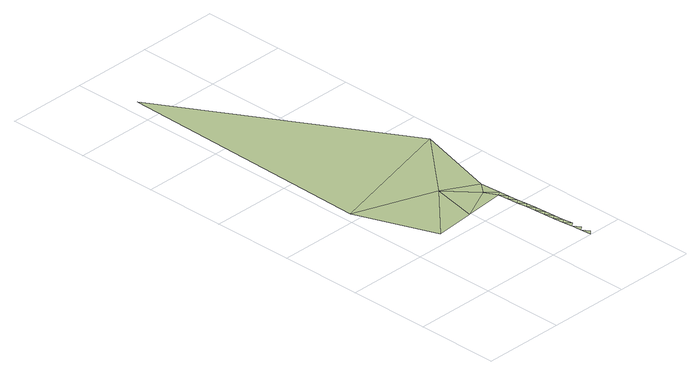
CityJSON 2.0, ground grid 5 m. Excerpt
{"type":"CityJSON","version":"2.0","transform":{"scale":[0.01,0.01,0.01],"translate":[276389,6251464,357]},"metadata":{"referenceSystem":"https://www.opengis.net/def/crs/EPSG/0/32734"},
"CityObjects":{
"terrain1":{"type":"TINRelief","geometry":[{"type":"CompositeSurface","lod":"1","boundaries":[[[0,1,2]],[[0,2,3]],[[3,4,0]],[[5,6,7]],[[8,9,6]],[[10,1,0]],[[11,12,9]],[[3,13,4]],[[14,15,12]],[[11,14,12]],[[10,16,1]],[[17,18,15]],[[14,17,15]],[[19,20,18]],[[18,17,19]],[[21,22,20]],[[20,19,21]],[[23,24,22]],[[22,21,23]],[[0,4,25]],[[26,27,24]],[[24,23,26]],[[28,13,27]],[[27,26,28]],[[29,4,13]],[[13,28,29]],[[4,29,25]],[[0,25,10]]]}]}
},
"vertices":[
[548,887,96],[62,1067,96],[244,581,96],[492,605,96],[702,706,96],[816,26,96],[787,69,96],[792,6,96],[811,88,96],[782,131,96],[900,1284,96],[806,150,96],[777,193,96],[741,629,96],[801,213,96],[772,256,96],[95,2663,96],[796,275,96],[767,318,96],[791,337,96],[762,380,96],[786,399,96],[757,442,96],[781,462,96],[751,505,96],[756,773,96],[776,524,96],[746,567,96],[771,586,96],[766,649,96]
]}
